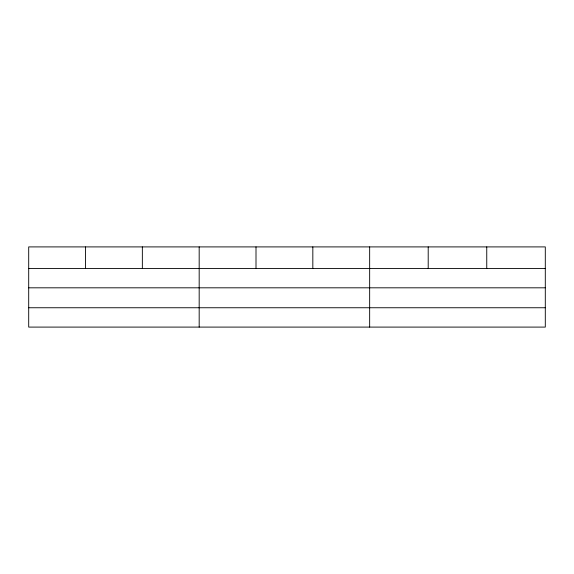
<?xml version="1.0" encoding="UTF-8"?>
<svg xmlns="http://www.w3.org/2000/svg" width="574" height="574" viewBox="0 0 574 574"><rect width="100%" height="100%" fill="white"/><g stroke="black" fill="none" stroke-linecap="round" stroke-linejoin="round"><path stroke-width="0.86" d="M545.3 287.818L545.3 246.906L28.7 246.906L28.7 327.094L545.3 327.094L545.3 287.818L28.7 287.818M28.7 268.474L545.3 268.474M28.7 307.75L545.3 307.75M486.752 246.906L486.752 268.474M428.204 246.906L428.204 268.474M369.656 246.906L369.656 327.094M312.83 246.906L312.83 268.474M256.004 246.906L256.004 268.474M199.178 246.906L199.178 327.094M142.352 246.906L142.352 268.474M85.526 246.906L85.526 268.474"/></g></svg>
